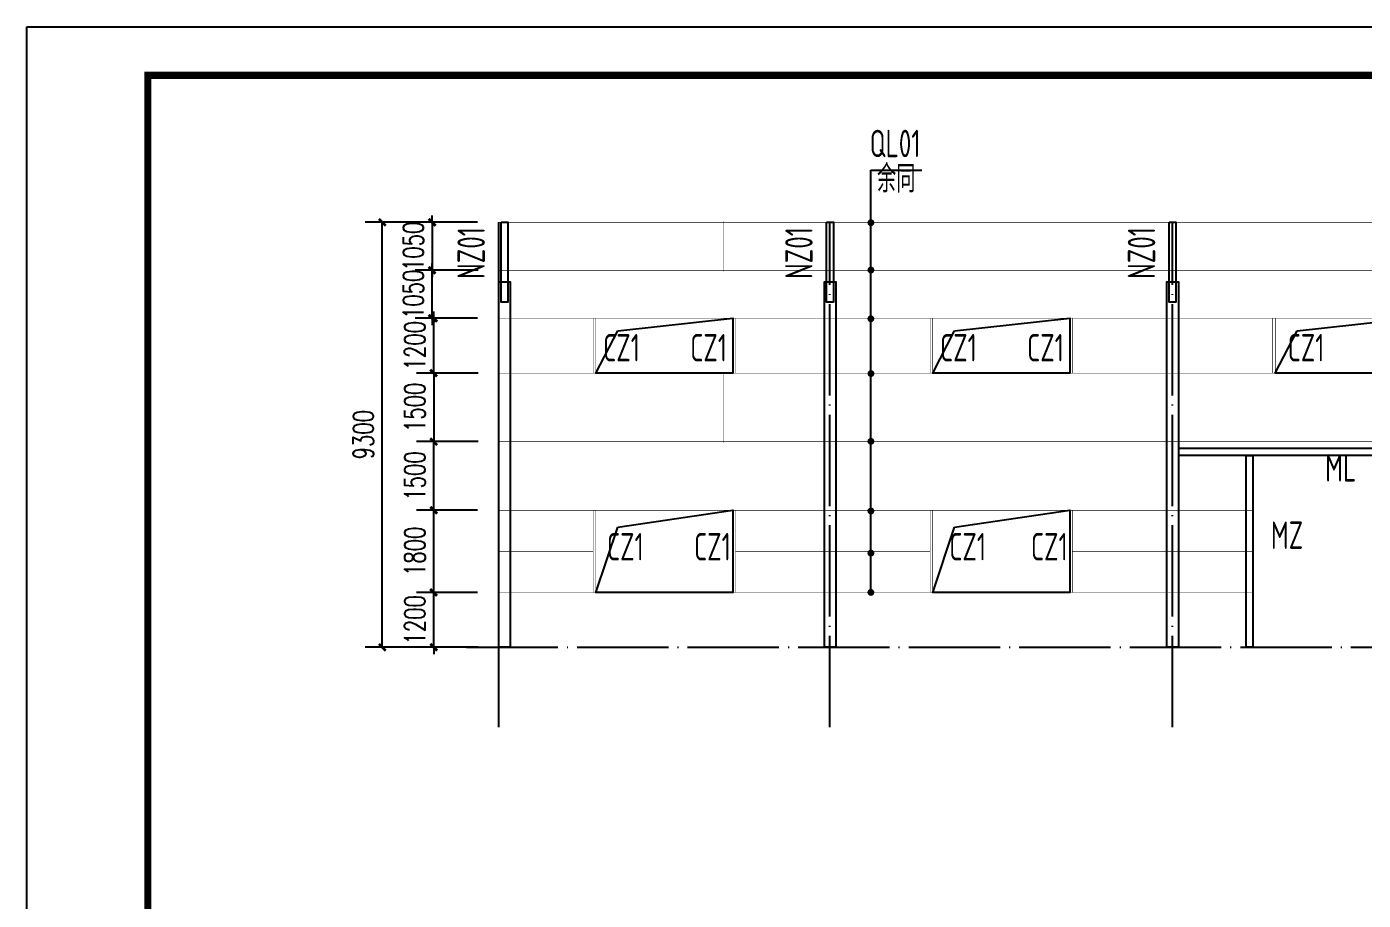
# Model space of a CAD drawing. Extents: x 177291 to 1288761, y 177638 to 322898.
# Drawn here: x 993976 to 1023234, y 221843 to 240960 of the extents above; entities that cross this region are included whole.
import ezdxf
from ezdxf.enums import TextEntityAlignment as Align

# ---------------------------------------------------------------- set-up
doc = ezdxf.new("R2010")
doc.units = 0
doc.header["$LTSCALE"] = 1000
doc.linetypes.add('DOTE', pattern=[2.42, 2, -0.2, 0.02, -0.2])
doc.layers.add('_0', color=7, linetype='Continuous', lineweight=25)
for name, color, linetype in [('AXIS', 3, 'Continuous'), ('DOTE', 1, 'Continuous'), ('GL', 150, 'Continuous'), ('GZ', 50, 'Continuous'), ('LT', 27, 'Continuous'), ('PUB_DIM', 3, 'Continuous'), ('PUB_TITLE', 4, 'Continuous'), ('TEXT', 7, 'Continuous'), ('THIN', 7, 'Continuous')]:
    doc.layers.add(name, color=color, linetype=linetype)
doc.styles.add('_TCH_DIM_T3', font='SIMPLEX', dxfattribs={"width": 0.705882, "bigfont": 'GBCBIG'})
doc.styles.add('TSSD_Dimension', font='Tssdeng.shx', dxfattribs={"width": 0.8, "bigfont": 'hztxt.shx'})
doc.styles.add('TSSD_Label', font='tssdeng.shx', dxfattribs={"width": 0.7, "bigfont": 'hztxt.shx'})
doc.styles.add('TSSD_Norm', font='tssdeng.shx', dxfattribs={"bigfont": 'hztxt.shx'})
doc.dimstyles.new('_TCH_ARCH&&150', dxfattribs={"dimtxt": 446.25, "dimasz": 150, "dimexe": 375, "dimexo": 450, "dimgap": 189.375, "dimtad": 1, "dimdec": 0, "dimzin": 0, "dimdsep": 46, "dimtxsty": '_TCH_DIM_T3', "dimblk": 'ARCHTICK', "dimcen": 0.09, "dimclrd": 3, "dimclre": 3, "dimclrt": 7, "dimazin": 2, "dimtfac": 1, "dimtdec": 0, "dimtix": 1, "dimtmove": 2, "dimatfit": 3, "dimfxl": 1, "dimtolj": 1, "dimtzin": 0, "dimarcsym": 0})

# ---------------------------------------------------------------- blocks, each defined once
blk = doc.blocks.new('_ArchTick')
at = {"color": 0, "linetype": 'ByBlock', "const_width": 0.4}
blk.add_lwpolyline([(-0.5, -0.5), (0.5, 0.5)], dxfattribs=at)
blk = doc.blocks.new('*D624')
at = {"layer": 'Defpoints', "color": 0, "transparency": 16777216}
for p in [(1002884, 228580), (1004292, 228580), (1004287, 227380)]:
    blk.add_point(p, dxfattribs=at)
at = {"layer": 'PUB_DIM', "color": 3, "lineweight": -2, "transparency": 16777216}
for p, q in [((1003842, 228580), (1002509, 228580)), ((1002884, 228580), (1002884, 228730)), ((1002884, 227380), (1002884, 228580)), ((1003837, 227380), (1002509, 227380)), ((1002884, 227380), (1002884, 227230))]:
    blk.add_line(p, q, dxfattribs=at)
at = {"layer": 'PUB_DIM', "color": 3, "lineweight": -2, "transparency": 16777216, "xscale": 150, "yscale": 150, "zscale": 150}
for p, rotation in [((1002884, 228580), 270), ((1002884, 227380), 90)]:
    blk.add_blockref('_ArchTick', p, dxfattribs=dict(at, rotation=rotation))
at = {"layer": 'PUB_DIM', "color": 7, "transparency": 16777216, "insert": (1002472, 227980), "char_height": 446.2, "attachment_point": 5, "rotation": 90, "style": '_TCH_DIM_T3'}
blk.add_mtext('\\A1;1200', dxfattribs=at)
blk = doc.blocks.new('*D625')
at = {"layer": 'Defpoints', "color": 0, "transparency": 16777216}
for p in [(1002884, 230380), (1004292, 230380), (1004292, 228580)]:
    blk.add_point(p, dxfattribs=at)
at = {"layer": 'PUB_DIM', "color": 3, "lineweight": -2, "transparency": 16777216}
for p, q in [((1003842, 230380), (1002509, 230380)), ((1002884, 228580), (1002884, 230380)), ((1003842, 228580), (1002509, 228580))]:
    blk.add_line(p, q, dxfattribs=at)
at = {"layer": 'PUB_DIM', "color": 3, "lineweight": -2, "transparency": 16777216, "xscale": 150, "yscale": 150, "zscale": 150}
for p, rotation in [((1002884, 230380), 90), ((1002884, 228580), 270)]:
    blk.add_blockref('_ArchTick', p, dxfattribs=dict(at, rotation=rotation))
at = {"layer": 'PUB_DIM', "color": 7, "transparency": 16777216, "insert": (1002472, 229480), "char_height": 446.2, "attachment_point": 5, "rotation": 90, "style": '_TCH_DIM_T3'}
blk.add_mtext('\\A1;1800', dxfattribs=at)
blk = doc.blocks.new('*D626')
at = {"layer": 'Defpoints', "color": 0, "transparency": 16777216}
for p in [(1002884, 231880), (1004309, 231880), (1004292, 230380)]:
    blk.add_point(p, dxfattribs=at)
at = {"layer": 'PUB_DIM', "color": 3, "lineweight": -2, "transparency": 16777216}
for p, q in [((1003859, 231880), (1002509, 231880)), ((1002884, 230380), (1002884, 231880)), ((1003842, 230380), (1002509, 230380))]:
    blk.add_line(p, q, dxfattribs=at)
at = {"layer": 'PUB_DIM', "color": 3, "lineweight": -2, "transparency": 16777216, "xscale": 150, "yscale": 150, "zscale": 150}
for p, rotation in [((1002884, 231880), 90), ((1002884, 230380), 270)]:
    blk.add_blockref('_ArchTick', p, dxfattribs=dict(at, rotation=rotation))
at = {"layer": 'PUB_DIM', "color": 7, "transparency": 16777216, "insert": (1002472, 231130), "char_height": 446.2, "attachment_point": 5, "rotation": 90, "style": '_TCH_DIM_T3'}
blk.add_mtext('\\A1;1500', dxfattribs=at)
blk = doc.blocks.new('*D627')
at = {"layer": 'Defpoints', "color": 0, "transparency": 16777216}
for p in [(1002884, 234580), (1004292, 234580), (1004309, 233380)]:
    blk.add_point(p, dxfattribs=at)
at = {"layer": 'PUB_DIM', "color": 3, "lineweight": -2, "transparency": 16777216}
for p, q in [((1002884, 234580), (1002884, 234730)), ((1003842, 234580), (1002509, 234580)), ((1002884, 233380), (1002884, 234580)), ((1003859, 233380), (1002509, 233380)), ((1002884, 233380), (1002884, 233230))]:
    blk.add_line(p, q, dxfattribs=at)
at = {"layer": 'PUB_DIM', "color": 3, "lineweight": -2, "transparency": 16777216, "xscale": 150, "yscale": 150, "zscale": 150}
for p, rotation in [((1002884, 234580), 270), ((1002884, 233380), 90)]:
    blk.add_blockref('_ArchTick', p, dxfattribs=dict(at, rotation=rotation))
at = {"layer": 'PUB_DIM', "color": 7, "transparency": 16777216, "insert": (1002472, 233980), "char_height": 446.2, "attachment_point": 5, "rotation": 90, "style": '_TCH_DIM_T3'}
blk.add_mtext('\\A1;1200', dxfattribs=at)
blk = doc.blocks.new('*D628')
at = {"layer": 'Defpoints', "color": 0, "transparency": 16777216}
for p in [(1002851, 235630), (1004309, 235630), (1004292, 234580)]:
    blk.add_point(p, dxfattribs=at)
at = {"layer": 'PUB_DIM', "color": 3, "lineweight": -2, "transparency": 16777216}
for p, q in [((1003859, 235630), (1002476, 235630)), ((1002851, 235630), (1002851, 235780)), ((1002851, 234580), (1002851, 235630)), ((1003842, 234580), (1002476, 234580)), ((1002851, 234580), (1002851, 234430))]:
    blk.add_line(p, q, dxfattribs=at)
at = {"layer": 'PUB_DIM', "color": 3, "lineweight": -2, "transparency": 16777216, "xscale": 150, "yscale": 150, "zscale": 150}
for p, rotation in [((1002851, 235630), 270), ((1002851, 234580), 90)]:
    blk.add_blockref('_ArchTick', p, dxfattribs=dict(at, rotation=rotation))
at = {"layer": 'PUB_DIM', "color": 7, "transparency": 16777216, "insert": (1002438, 235105), "char_height": 446.2, "attachment_point": 5, "rotation": 90, "style": '_TCH_DIM_T3'}
blk.add_mtext('\\A1;1050', dxfattribs=at)
blk = doc.blocks.new('*D629')
at = {"color": 3, "lineweight": -2, "transparency": 16777216}
for p, q in [((1003823, 236680), (1001384, 236680)), ((1001759, 227380), (1001759, 236680)), ((1003859, 227380), (1001384, 227380))]:
    blk.add_line(p, q, dxfattribs=at)
at = {"layer": 'Defpoints', "color": 0, "transparency": 16777216}
for p in [(1001759, 236680), (1004273, 236680), (1004309, 227380)]:
    blk.add_point(p, dxfattribs=at)
at = {"color": 3, "lineweight": -2, "transparency": 16777216, "xscale": 150, "yscale": 150, "zscale": 150}
for p, rotation in [((1001759, 236680), 90), ((1001759, 227380), 270)]:
    blk.add_blockref('_ArchTick', p, dxfattribs=dict(at, rotation=rotation))
at = {"color": 7, "transparency": 16777216, "insert": (1001346, 232030), "char_height": 446.2, "attachment_point": 5, "rotation": 90, "style": '_TCH_DIM_T3'}
blk.add_mtext('\\A1;9300', dxfattribs=at)
blk = doc.blocks.new('*D630')
at = {"layer": 'Defpoints', "color": 0, "transparency": 16777216}
for p in [(1004292, 233380), (1002884, 231880), (1004309, 231880)]:
    blk.add_point(p, dxfattribs=at)
at = {"layer": 'PUB_DIM', "color": 3, "lineweight": -2, "transparency": 16777216}
for p, q in [((1003842, 233380), (1002509, 233380)), ((1002884, 233380), (1002884, 231880)), ((1003859, 231880), (1002509, 231880))]:
    blk.add_line(p, q, dxfattribs=at)
at = {"layer": 'PUB_DIM', "color": 3, "lineweight": -2, "transparency": 16777216, "xscale": 150, "yscale": 150, "zscale": 150}
for p, rotation in [((1002884, 233380), 90), ((1002884, 231880), 270)]:
    blk.add_blockref('_ArchTick', p, dxfattribs=dict(at, rotation=rotation))
at = {"layer": 'PUB_DIM', "color": 7, "transparency": 16777216, "insert": (1002472, 232630), "char_height": 446.2, "attachment_point": 5, "rotation": 90, "style": '_TCH_DIM_T3'}
blk.add_mtext('\\A1;1500', dxfattribs=at)
blk = doc.blocks.new('*D639')
at = {"layer": 'Defpoints', "color": 0, "transparency": 16777216}
for p in [(1004292, 236680), (1002851, 235630), (1004309, 235630)]:
    blk.add_point(p, dxfattribs=at)
at = {"layer": 'PUB_DIM', "color": 3, "lineweight": -2, "transparency": 16777216}
for p, q in [((1002851, 236680), (1002851, 236830)), ((1003842, 236680), (1002476, 236680)), ((1002851, 236680), (1002851, 235630)), ((1003859, 235630), (1002476, 235630)), ((1002851, 235630), (1002851, 235480))]:
    blk.add_line(p, q, dxfattribs=at)
at = {"layer": 'PUB_DIM', "color": 3, "lineweight": -2, "transparency": 16777216, "xscale": 150, "yscale": 150, "zscale": 150}
for p, rotation in [((1002851, 236680), 270), ((1002851, 235630), 90)]:
    blk.add_blockref('_ArchTick', p, dxfattribs=dict(at, rotation=rotation))
at = {"layer": 'PUB_DIM', "color": 7, "transparency": 16777216, "insert": (1002438, 236155), "char_height": 446.2, "attachment_point": 5, "rotation": 90, "style": '_TCH_DIM_T3'}
blk.add_mtext('\\A1;1050', dxfattribs=at)

msp = doc.modelspace()

# ---------------------------------------------------------------- linework, layer by layer
at = {"layer": '_0', "color": 1, "const_width": 75}
for points in [[(1012417.61, 236671.3, 1), (1012492.61, 236671.3, 1)], [(1012417.61, 235635.36, 1), (1012492.61, 235635.36, 1)], [(1012417.61, 234569.69, 1), (1012492.61, 234569.69, 1)], [(1012419.43, 233369.69, 1), (1012494.43, 233369.69, 1)], [(1012417.61, 231886.91, 1), (1012492.61, 231886.91, 1)], [(1012417.61, 230362.33, 1), (1012492.61, 230362.33, 1)], [(1012417.61, 229440.7, 1), (1012492.61, 229440.7, 1)], [(1012417.61, 228580.11, 1), (1012492.61, 228580.11, 1)]]:
    msp.add_lwpolyline(points, format="xyb", close=True, dxfattribs=at)
at = {"layer": 'AXIS', "linetype": 'ByBlock'}
for p, q in [((1012455.11, 228521.05), (1012455.11, 237817.71)), ((1012455.11, 237817.71), (1013572.16, 237817.71))]:
    msp.add_line(p, q, dxfattribs=at)
at = {"layer": 'AXIS', "color": 6, "linetype": 'ByBlock'}
for p, q in [((1026433.52, 231730.11), (1019183.52, 231730.11)), ((1026433.52, 231580.11), (1019183.52, 231580.11))]:
    msp.add_line(p, q, dxfattribs=at)
at = {"layer": 'AXIS', "color": 3, "linetype": 'ByBlock', "const_width": 1}
for points in [[(1006628.52, 235600.1), (1006628.52, 235660.1), (1006628.52, 236650.11), (1006628.52, 236710.11)], [(1009228.52, 235600.1), (1009228.52, 235660.1), (1009228.52, 236650.11), (1009228.52, 236710.11)], [(1014003.52, 235600.1), (1014003.52, 235660.1), (1014003.52, 236650.11), (1014003.52, 236710.11)], [(1016603.52, 235600.1), (1016603.52, 235660.1), (1016603.52, 236650.11), (1016603.52, 236710.11)], [(1021503.52, 235600.1), (1021503.52, 235660.1), (1021503.52, 236650.11), (1021503.52, 236710.11)], [(1006693.52, 234546.73), (1006693.52, 234606.73), (1006693.52, 235600.1), (1006693.52, 235660.1)], [(1009173.52, 234546.73), (1009173.52, 234606.73), (1009173.52, 235600.1), (1009173.52, 235660.1)], [(1014068.52, 234546.73), (1014068.52, 234606.73), (1014068.52, 235600.1), (1014068.52, 235660.1)], [(1016548.52, 234546.73), (1016548.52, 234606.73), (1016548.52, 235600.1), (1016548.52, 235660.1)], [(1021568.52, 234546.73), (1021568.52, 234606.73), (1021568.52, 235600.1), (1021568.52, 235660.1)], [(1006628.52, 231846.73), (1006628.52, 231906.73), (1006628.52, 233346.73), (1006628.52, 233406.73)], [(1009228.52, 231846.73), (1009228.52, 231906.73), (1009228.52, 233346.73), (1009228.52, 233406.73)], [(1014003.52, 231846.73), (1014003.52, 231906.73), (1014003.52, 233346.73), (1014003.52, 233406.73)], [(1016603.52, 231846.73), (1016603.52, 231906.73), (1016603.52, 233346.73), (1016603.52, 233406.73)], [(1021503.52, 231846.73), (1021503.52, 231906.73), (1021503.52, 233346.73), (1021503.52, 233406.73)], [(1006688.52, 230346.73), (1006688.52, 230406.73), (1006688.52, 231846.73), (1006688.52, 231906.73)], [(1009168.52, 230346.73), (1009168.52, 230406.73), (1009168.52, 231846.73), (1009168.52, 231906.73)], [(1014063.52, 230346.73), (1014063.52, 230406.73), (1014063.52, 231846.73), (1014063.52, 231906.73)], [(1016543.52, 230346.73), (1016543.52, 230406.73), (1016543.52, 231846.73), (1016543.52, 231906.73)]]:
    msp.add_lwpolyline(points, dxfattribs=at)
at = {"layer": 'AXIS', "color": 6, "linetype": 'ByBlock'}
msp.add_lwpolyline([(1020666.52, 231580.11), (1020816.52, 231580.11), (1020816.52, 227380.11), (1020666.52, 227380.11)], close=True, dxfattribs=at)
at = {"layer": 'DOTE', "linetype": 'DOTE'}
for p, q in [((1004308.52, 225630.11), (1004308.52, 236680.11)), ((1011558.52, 225630.11), (1011558.52, 236680.11)), ((1019058.52, 225630.11), (1019058.52, 236680.11)), ((1003602.87, 227380.11), (1065231.57, 227380.11))]:
    msp.add_line(p, q, dxfattribs=at)
at = {"layer": 'GL'}
for points in [[(1006912.47, 234304.82), (1009433.52, 234580.11), (1009433.52, 233380.11), (1006433.52, 233380.11)], [(1014287.47, 234304.82), (1016808.52, 234580.11), (1016808.52, 233380.11), (1013808.52, 233380.11)], [(1021787.47, 234304.82), (1024308.52, 234580.11), (1024308.52, 233380.11), (1021308.52, 233380.11)], [(1006912.47, 230009.82), (1009433.52, 230376.73), (1009433.52, 228580.11), (1006433.52, 228580.11)], [(1014287.47, 230009.82), (1016808.52, 230376.73), (1016808.52, 228580.11), (1013808.52, 228580.11)]]:
    msp.add_lwpolyline(points, close=True, dxfattribs=at)
at = {"layer": 'GZ'}
for points in [[(1004359.3, 236680.11), (1004509.3, 236680.11), (1004509.3, 234933.83), (1004359.3, 234933.83)], [(1011483.52, 236680.11), (1011633.52, 236680.11), (1011633.52, 234933.83), (1011483.52, 234933.83)], [(1018983.52, 236680.11), (1019133.52, 236680.11), (1019133.52, 234933.83), (1018983.52, 234933.83)], [(1004308.52, 227380.11), (1004308.52, 235380.11), (1004558.52, 235380.11), (1004558.52, 227380.11)], [(1011436.52, 227380.11), (1011436.52, 235380.11), (1011686.52, 235380.11), (1011686.52, 227380.11)], [(1018936.52, 227380.11), (1018936.52, 235380.11), (1019186.52, 235380.11), (1019186.52, 227380.11)]]:
    msp.add_lwpolyline(points, close=True, dxfattribs=at)
at = {"layer": 'LT', "linetype": 'ByBlock', "const_width": 10}
for points in [[(1064408.52, 236680.11), (1004308.52, 236680.11)], [(1064408.52, 235630.1), (1004308.52, 235630.1)], [(1064408.52, 234580.1), (1004308.52, 234580.1)], [(1063958.74, 233380.11), (1004308.52, 233380.11)], [(1063958.74, 231880.11), (1004308.52, 231880.11)], [(1020816.52, 230376.73), (1004308.52, 230376.73)], [(1006376.56, 229478.42), (1004308.52, 229478.42)], [(1009490.47, 229478.42), (1013751.56, 229478.42)], [(1020816.52, 229478.42), (1016865.47, 229478.42)], [(1020816.52, 228580.11), (1004308.52, 228580.11)]]:
    msp.add_lwpolyline(points, dxfattribs=at)
for points in [[(1006376.56, 234580.11), (1006433.52, 234580.11), (1006433.52, 233380.11), (1006376.56, 233380.11)], [(1009490.47, 234580.11), (1009433.52, 234580.11), (1009433.52, 233380.11), (1009490.47, 233380.11)], [(1013751.56, 234580.11), (1013808.52, 234580.11), (1013808.52, 233380.11), (1013751.56, 233380.11)], [(1016865.47, 234580.11), (1016808.52, 234580.11), (1016808.52, 233380.11), (1016865.47, 233380.11)], [(1021251.56, 234580.11), (1021308.52, 234580.11), (1021308.52, 233380.11), (1021251.56, 233380.11)], [(1006376.56, 230376.73), (1006433.52, 230376.73), (1006433.52, 228580.11), (1006376.56, 228580.11)], [(1009490.47, 230376.73), (1009433.52, 230376.73), (1009433.52, 228580.11), (1009490.47, 228580.11)], [(1013751.56, 230376.73), (1013808.52, 230376.73), (1013808.52, 228580.11), (1013751.56, 228580.11)], [(1016865.47, 230376.73), (1016808.52, 230376.73), (1016808.52, 228580.11), (1016865.47, 228580.11)]]:
    msp.add_lwpolyline(points, close=True, dxfattribs=at)
at = {"layer": 'PUB_TITLE'}
msp.add_lwpolyline([(993975.61, 240960.27), (1105446.22, 240960.27), (1105446.22, 177959.98), (993975.61, 177959.98)], close=True, dxfattribs=at)
at = {"layer": 'PUB_TITLE', "const_width": 159.09}
msp.add_lwpolyline([(996627.14, 179020.59), (996627.14, 239899.66), (1104385.61, 239899.66), (1104385.61, 179020.59)], close=True, dxfattribs=at)

# ---------------------------------------------------------------- texts
at = {"layer": 'TEXT', "style": 'TSSD_Label', "width": 0.7}
msp.add_text('QL01', height=600, dxfattribs=at).set_placement((1013541.13, 237925.53), align=Align.BOTTOM_RIGHT)
at = {"layer": 'TEXT', "style": 'TSSD_Norm', "width": 0.7}
for p in [(1004004.5, 235440.3), (1011179.5, 235440.3), (1018679.5, 235440.3)]:
    msp.add_text('NZ01', height=600, rotation=90, dxfattribs=at).set_placement(p)
at = {"layer": 'TEXT', "style": 'TSSD_Label', "width": 0.7}
for s, p in [('CZ1', (1006593.51, 233636.01)), ('CZ1', (1008499.83, 233636.01)), ('CZ1', (1013968.51, 233636.01)), ('CZ1', (1015874.83, 233636.01)), ('CZ1', (1021578.54, 233636.01)), ('ML', (1022398.87, 231006.79)), ('MZ', (1021210.99, 229532.74)), ('CZ1', (1006677.22, 229280.56)), ('CZ1', (1008583.55, 229280.56)), ('CZ1', (1014170.78, 229280.56)), ('CZ1', (1015958.55, 229280.56))]:
    msp.add_text(s, height=600, dxfattribs=at).set_placement(p)
at = {"layer": 'THIN', "style": 'TSSD_Dimension', "width": 0.7}
msp.add_text('余同', height=600, dxfattribs=at).set_placement((1013428.19, 237153.38), align=Align.BOTTOM_RIGHT)

# ---------------------------------------------------------------- dimensions: what is measured, and where the dimension line sits
dim = msp.add_linear_dim(base=(1001758.94, 236680.11), p1=(1004308.52, 227380.11), p2=(1004272.98, 236680.11), angle=90, dimstyle='_TCH_ARCH&&150')
dim.commit()
dim.dimension.update_dxf_attribs({"geometry": '*D629', "text_midpoint": (1001346.44, 232030.11)})
at = {"layer": 'PUB_DIM'}
for base, p1, p2, angle, picture, middle in [((1002850.88, 235630.1), (1004292.46, 236680.11), (1004308.52, 235630.1), 270, '*D639', (1002438.38, 236155.1)), ((1002850.88, 235630.1), (1004292.46, 234580.1), (1004308.52, 235630.1), 90, '*D628', (1002438.38, 235105.1)), ((1002884.17, 234580.1), (1004308.52, 233380.11), (1004292.46, 234580.1), 90, '*D627', (1002471.67, 233980.1)), ((1002884.17, 231880.11), (1004292.46, 233380.03), (1004308.52, 231880.11), 270, '*D630', (1002471.67, 232630.07)), ((1002884.17, 231880.11), (1004292.46, 230380.18), (1004308.52, 231880.11), 90, '*D626', (1002471.67, 231130.14)), ((1002884.17, 230380.18), (1004292.46, 228580.18), (1004292.46, 230380.18), 90, '*D625', (1002471.67, 229480.18)), ((1002884.17, 228580.18), (1004287.11, 227380.11), (1004292.46, 228580.18), 90, '*D624', (1002471.67, 227980.14))]:
    dim = msp.add_linear_dim(base=base, p1=p1, p2=p2, angle=angle, dimstyle='_TCH_ARCH&&150', dxfattribs=at)
    dim.commit()
    dim.dimension.update_dxf_attribs({"geometry": picture, "text_midpoint": middle})

doc.saveas('drawing.dxf')
